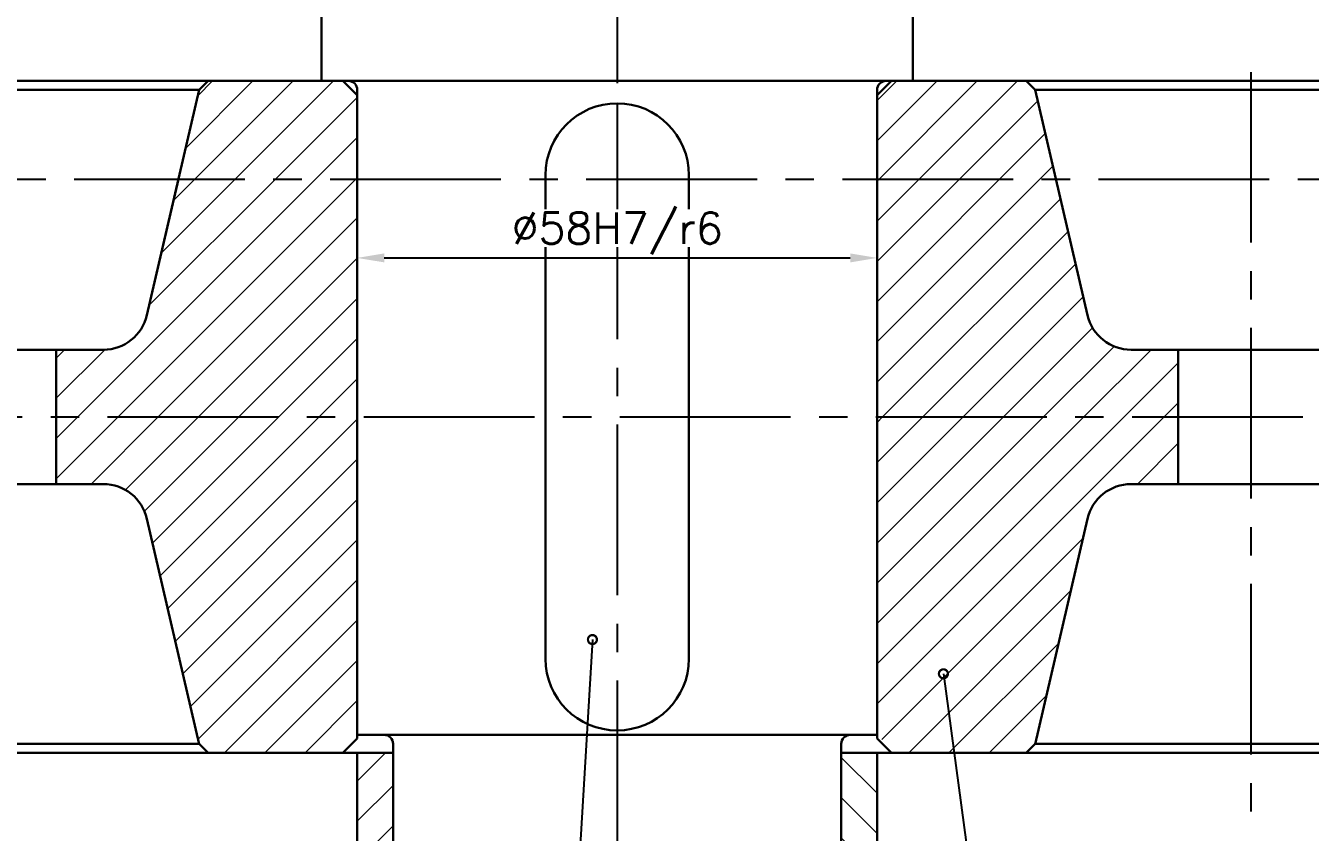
# Model space of a CAD drawing. Header units: millimetres. Extents: x -4 to 3231, y -4 to 1068.
# Drawn here: x 1116.1 to 1259.5, y 395.5 to 485.5 of the extents above; entities that cross this region are included whole.
import ezdxf
from ezdxf import colors
from ezdxf.entities.mleader import LeaderData, LeaderLine
from ezdxf.enums import TextEntityAlignment as Align
from ezdxf.math import Vec2, Vec3

# ---------------------------------------------------------------- set-up
doc = ezdxf.new("R2010")
doc.units = ezdxf.units.MM
doc.linetypes.add('CENTER2', pattern=[28.574999999999996, 19.05, -3.174999999999999, 3.174999999999999, -3.174999999999999])
doc.layers.add('中心线', color=1, linetype='CENTER2')
doc.layers.add('细实线', color=7, linetype='Continuous')
for name, color, linetype, lineweight in [('剖面线', 5, 'Continuous', 20), ('尺寸线层', 7, 'Continuous', 30), ('标注线', 3, 'Continuous', 20), ('粗实线', 7, 'Continuous', 30), ('粗实线层', 7, 'Continuous', 30)]:
    doc.layers.add(name, color=color, linetype=linetype, lineweight=lineweight)
doc.styles.get("Standard").update_dxf_attribs({"font": 'txt', "bigfont": 'gbcbig.shx'})
doc.styles.add('国标字母', font='simfang.ttf', dxfattribs={"width": 0.667, "height": 5})
doc.dimstyles.new('线性直径', dxfattribs={"dimtxt": 3.5, "dimasz": 3, "dimexe": 2, "dimexo": 0, "dimgap": 1, "dimtad": 1, "dimdec": 0, "dimdsep": 46, "dimtxsty": 'Standard', "dimcen": 2.5, "dimclrd": 256, "dimclre": 256, "dimclrt": 256, "dimadec": 0, "dimazin": 0, "dimtfac": 1, "dimtdec": 0, "dimtix": 1, "dimtmove": 0, "dimatfit": 3, "dimfxl": 1, "dimtfill": 1, "dimarcsym": 1})
pattern_1 = [(45, (-1764.0659008781, -3005.454332721272), (-2.245064030267288, 2.245064030267288), [])]
pattern_2 = [(135, (-1764.0659008781, -3005.454332721272), (-2.245064030267288, -2.245064030267288), [])]

# ---------------------------------------------------------------- blocks, each defined once
blk = doc.blocks.new('*D40')
at = {"layer": 'Defpoints', "color": 0, "transparency": 16777216}
for p in [(1153.140020300071, 459.5761009245107), (1211.14002030007, 459.5761009245107), (1211.14002030007, 459.5761009245107)]:
    blk.add_point(p, dxfattribs=at)
at = {"layer": '标注线', "lineweight": -2, "transparency": 16777216}
for p, q in [((1153.140020300071, 459.5761009245107), (1153.140020300071, 461.5761009245107)), ((1211.14002030007, 459.5761009245107), (1211.14002030007, 461.5761009245107)), ((1156.140020300071, 459.5761009245107), (1208.14002030007, 459.5761009245107))]:
    blk.add_line(p, q, dxfattribs=at)
at = {"layer": '标注线', "transparency": 16777216}
for points in [[(1156.140020300071, 460.0761009245107), (1156.140020300071, 459.0761009245107), (1153.140020300071, 459.5761009245107)], [(1208.14002030007, 460.0761009245107), (1208.14002030007, 459.0761009245107), (1211.14002030007, 459.5761009245107)]]:
    blk.add_solid(points, dxfattribs=at)
at = {"layer": '标注线', "transparency": 16777216, "insert": (1182.14002030007, 462.3261009245107), "char_height": 3.5, "attachment_point": 5, "bg_fill": 3, "box_fill_scale": 1.1, "bg_fill_color": 256, "bg_fill_true_color": 13158600, "bg_fill_transparency": 0}
blk.add_mtext('%%C58H7/r6', dxfattribs=at)
blk = doc.blocks.new('_TagCircle')
at = {"color": 0, "linetype": 'ByBlock', "lineweight": -2, "transparency": 16777216}
blk.add_circle((0, 0), 4, dxfattribs=at)
at = {"layer": '细实线', "color": 0, "transparency": 16777216, "style": '国标字母'}
blk.add_attdef('TAGNUMBER', text='', height=3, dxfattribs=at).set_placement((0, -1.5), align=Align.CENTER)
blk = doc.blocks.new('_DotSmall')
at = {"color": 0, "linetype": 'ByBlock', "const_width": 0.5}
blk.add_lwpolyline([(-0.0625, 0, 1), (0.0625, 0, 1)], format="xyb", close=True, dxfattribs=at)

msp = doc.modelspace()

# ---------------------------------------------------------------- hatches: boundary and pattern name
at = {"layer": '剖面线'}
h = msp.add_hatch(dxfattribs=at)
h.set_pattern_fill('ANSI31', color=0, angle=90)
h.set_pattern_definition(pattern_2)
edge = h.paths.add_edge_path()
edge.add_arc((973.1430287663316, 348.367277459799), 1, 180, 270, ccw=False)
edge.add_line((972.1430287663316, 348.367277459799), (972.1430287663334, 367.3672774597976))
edge.add_arc((971.1430287663334, 367.3672774597976), 1, 0, 90)
edge.add_line((971.1430287663334, 368.3672774597976), (969.625269874592, 368.3672774597981))
edge.add_line((969.625269874592, 368.3672774597981), (968.0112030874661, 348.7571258340968))
edge.add_arc((963.0280539181222, 349.1672774597981), 4.999999999999887, 270, 355.294721532098, ccw=False)
edge.add_line((963.0280539181222, 344.1672774597982), (962.2889789797546, 344.1672774597982))
edge.add_line((962.2889789797546, 344.1672774597982), (954.1426799968158, 344.1672774597982))
edge.add_line((954.1426799968158, 344.1672774597982), (954.1426799968158, 343.1672774597982))
edge.add_line((954.1426799968158, 343.1672774597982), (954.1914553180765, 342.6026221515093))
edge.add_line((954.1914553180765, 342.6026221515093), (962.1914553180765, 342.1026221515093))
edge.add_line((962.1914553180765, 342.1026221515093), (962.1914553180765, 335.1026221515093))
edge.add_line((962.1914553180765, 335.1026221515093), (954.1914553180769, 334.6026221515093))
edge.add_line((954.1914553180769, 334.6026221515093), (954.1426799968167, 333.0542774597993))
edge.add_line((954.1426799968167, 333.0542774597993), (968.7334765541568, 333.0542774597984))
edge.add_arc((968.7334765541567, 330.1672774597981), 2.887000000000285, -4.291678123991005e-11, 89.99999999999778, ccw=False)
edge.add_line((971.620476554157, 330.167277459796), (972.30309287209, 330.167277459796))
edge.add_line((972.30309287209, 330.167277459796), (973.1430287663366, 330.1672774597982))
edge.add_line((973.1430287663366, 330.1672774597982), (973.616838802116, 330.1672774597982))
edge.add_line((973.616838802116, 330.1672774597982), (981.1717722285321, 330.1672774597982))
edge.add_line((981.1717722285321, 330.1672774597982), (987.1430287663316, 330.1672774597982))
edge.add_arc((987.1430287663316, 331.1672774597982), 1, 270, 360)
edge.add_line((988.1430287663316, 331.1672774597982), (988.1430287663316, 337.1672774597982))
edge.add_line((988.1430287663316, 337.1672774597982), (988.1430287663316, 337.367277459799))
edge.add_line((988.1430287663316, 337.367277459799), (972.1430287663316, 337.367277459799))
edge.add_line((972.1430287663316, 337.367277459799), (972.1430287663316, 338.367277459799))
edge.add_line((972.1430287663316, 338.367277459799), (972.1430287663316, 339.367277459799))
edge.add_line((972.1430287663316, 339.367277459799), (973.1430287663316, 339.367277459799))
edge.add_line((973.1430287663316, 339.367277459799), (973.1430287663316, 347.367277459799))
edge = h.paths.add_edge_path()
edge.add_line((1042.140022528545, 339.1672774597982), (1021.99407231513, 339.1672774597982))
edge.add_arc((1021.99407231513, 344.167277459798), 4.999999999999773, 184.4855402773518, 270, ccw=False)
edge.add_line((1017.009386801682, 343.776239952625), (1015.553987728482, 362.3286973087224))
edge.add_line((1015.553987728482, 362.3286973087224), (1013.140022528542, 362.3286973087224))
edge.add_arc((1013.140022528542, 361.3286973087224), 1, 90, 180)
edge.add_line((1012.140022528542, 361.3286973087224), (1012.140022528544, 348.367277459799))
edge.add_arc((1011.140022528544, 348.367277459799), 1, -90.00000000005213, 0, ccw=False)
edge.add_line((1011.140022528543, 347.367277459799), (1011.140022528543, 339.367277459799))
edge.add_line((1011.140022528543, 339.367277459799), (1012.140022528544, 339.367277459799))
edge.add_line((1012.140022528544, 339.367277459799), (1012.140022528544, 337.367277459799))
edge.add_line((1012.140022528544, 337.367277459799), (996.1430287663316, 337.367277459799))
edge.add_line((996.1430287663316, 337.367277459799), (996.1430287663316, 331.1672774597982))
edge.add_arc((997.1430287663316, 331.1672774597982), 1, 180, 270)
edge.add_line((997.1430287663316, 330.1672774597982), (1011.140022528544, 330.1672774597982))
edge.add_line((1011.140022528544, 330.1672774597982), (1012.662574740717, 330.1672774597982))
edge.add_arc((1015.549574740718, 330.1672774597982), 2.887000000000171, 90, 180, ccw=False)
edge.add_line((1015.549574740718, 333.0542774597984), (1042.140022528545, 333.0542774597984))
edge.add_line((1042.140022528545, 333.0542774597984), (1042.140022528545, 339.1672774597982))
edge = h.paths.add_edge_path()
edge.add_line((1088.140022528544, 337.1672774597982), (1088.140022528544, 337.367277459799))
edge.add_line((1088.140022528544, 337.367277459799), (1072.140022528544, 337.367277459799))
edge.add_line((1072.140022528544, 337.367277459799), (1072.140022528544, 339.367277459799))
edge.add_line((1072.140022528544, 339.367277459799), (1073.140022528546, 339.367277459799))
edge.add_line((1073.140022528546, 339.367277459799), (1073.140022528545, 347.367277459799))
edge.add_arc((1073.140022528545, 348.367277459799), 1, 180, 270, ccw=False)
edge.add_line((1072.140022528545, 348.367277459799), (1072.140022528547, 361.3286973087224))
edge.add_arc((1071.140022528547, 361.3286973087224), 1, 0, 90)
edge.add_line((1071.140022528547, 362.3286973087224), (1069.647329872711, 362.3286973087211))
edge.add_line((1069.647329872711, 362.3286973087211), (1068.726057328608, 362.3286973087211))
edge.add_line((1068.726057328608, 362.3286973087211), (1067.270658255408, 343.776239952625))
edge.add_arc((1062.28597274196, 344.167277459798), 4.999999999999753, 270, 355.51445972264827, ccw=False)
edge.add_line((1062.28597274196, 339.1672774597982), (1042.140022528545, 339.1672774597982))
edge.add_line((1042.140022528545, 339.1672774597982), (1042.140022528545, 333.0542774597989))
edge.add_line((1042.140022528545, 333.0542774597989), (1068.730470316365, 333.0542774597984))
edge.add_arc((1068.730470316365, 330.1672774597983), 2.887000000000114, 1.8837909010471776e-10, 90, ccw=False)
edge.add_line((1071.617470316366, 330.1672774598078), (1073.513434644129, 330.1672774598082))
edge.add_line((1073.513434644129, 330.1672774598082), (1076.738765990745, 330.1672774597982))
edge.add_line((1076.738765990745, 330.1672774597982), (1087.140022528544, 330.1672774597982))
edge.add_arc((1087.140022528544, 331.1672774597982), 1, 270, 360)
edge.add_line((1088.140022528544, 331.1672774597982), (1088.140022528544, 337.1672774597982))
edge = h.paths.add_edge_path()
edge.add_line((1182.140022528544, 340.769499980931), (1181.363565393237, 340.769499980931))
edge.add_line((1181.363565393237, 340.769499980931), (1148.046108452862, 340.769499980931))
edge.add_arc((1148.046108452862, 345.769499980931), 5.000000000000057, 183.5240543289385, 270, ccw=False)
edge.add_line((1143.055563049763, 345.462162089334), (1142.140022528544, 360.3286873842667))
edge.add_line((1142.140022528544, 360.3286873842667), (1139.140022528544, 360.3286873842667))
edge.add_arc((1139.140022528544, 359.3286873842667), 1, 90, 180)
edge.add_line((1138.140022528544, 359.3286873842667), (1138.140022528544, 352.7672774597968))
edge.add_arc((1137.140022528544, 352.7672774597968), 1, -90, 0, ccw=False)
edge.add_line((1137.140022528544, 351.7672774597968), (1137.140022528543, 339.3672774597972))
edge.add_line((1137.140022528543, 339.3672774597972), (1139.640022528543, 339.3672774597972))
edge.add_line((1139.640022528543, 339.3672774597972), (1140.640022528544, 339.3672774597972))
edge.add_line((1140.640022528544, 339.3672774597972), (1140.640022528544, 337.3672774597972))
edge.add_line((1140.640022528544, 337.3672774597972), (1134.140022528544, 337.3672774597972))
edge.add_line((1134.140022528544, 337.3672774597972), (1129.640022528544, 337.3672774597972))
edge.add_line((1129.640022528544, 337.3672774597972), (1125.140022528544, 337.3672774597972))
edge.add_line((1125.140022528544, 337.3672774597972), (1117.140022528544, 337.3672774597972))
edge.add_line((1117.140022528544, 337.3672774597972), (1117.140022528544, 330.1672774597982))
edge.add_line((1117.140022528544, 330.1672774597982), (1117.140022528544, 328.7672774597986))
edge.add_arc((1118.140022528544, 328.7672774597986), 1, 180, 270)
edge.add_line((1118.140022528544, 327.7672774597986), (1139.139989957296, 327.7672774597968))
edge.add_arc((1142.829989957296, 327.7672774597968), 3.690000000000055, 90, 180, ccw=False)
edge.add_line((1142.829989957296, 331.4572774597968), (1182.140022528544, 331.4572774597964))
edge.add_line((1182.140022528544, 331.4572774597964), (1182.140022528544, 340.769499980931))
edge = h.paths.add_edge_path()
edge.add_line((1247.140022528544, 337.3672774597972), (1234.640022528544, 337.3672774597972))
edge.add_line((1234.640022528544, 337.3672774597972), (1230.140022528544, 337.3672774597972))
edge.add_line((1230.140022528544, 337.3672774597972), (1223.640022528544, 337.3672774597972))
edge.add_line((1223.640022528544, 337.3672774597972), (1223.640022528544, 339.3672774597972))
edge.add_line((1223.640022528544, 339.3672774597972), (1227.140022528545, 339.3672774597972))
edge.add_line((1227.140022528545, 339.3672774597972), (1227.140022528544, 351.7672774597968))
edge.add_arc((1227.140022528544, 352.7672774597968), 1, 180, 270, ccw=False)
edge.add_line((1226.140022528544, 352.7672774597968), (1226.140022528544, 359.3286873842667))
edge.add_arc((1225.140022528544, 359.3286873842667), 1, 0, 90)
edge.add_line((1225.140022528544, 360.3286873842667), (1222.140022528544, 360.3286873842667))
edge.add_line((1222.140022528544, 360.3286873842667), (1221.224482007326, 345.462162089334))
edge.add_arc((1216.233936604227, 345.769499980931), 5.000000000000008, 270, 356.4759456710615, ccw=False)
edge.add_line((1216.233936604227, 340.769499980931), (1182.140022528544, 340.769499980931))
edge.add_line((1182.140022528544, 340.769499980931), (1182.140022528544, 331.4572774597964))
edge.add_line((1182.140022528544, 331.4572774597964), (1221.450055099792, 331.4572774597968))
edge.add_arc((1221.450055099792, 327.7672774597968), 3.690000000000055, 0, 90, ccw=False)
edge.add_line((1225.140055099792, 327.7672774597968), (1246.140022528544, 327.7672774597968))
edge.add_arc((1246.140022528544, 328.7672774597968), 1, 270, 360)
edge.add_line((1247.140022528544, 328.7672774597968), (1247.140022528544, 337.3672774597972))
edge = h.paths.add_edge_path()
edge.add_line((1223.640022528545, 601.3672774597972), (1230.140022528545, 601.3672774597972))
edge.add_line((1230.140022528545, 601.3672774597972), (1234.640022528545, 601.3672774597972))
edge.add_line((1234.640022528545, 601.3672774597972), (1239.140022528545, 601.3672774597972))
edge.add_line((1239.140022528545, 601.3672774597972), (1247.140022528545, 601.3672774597972))
edge.add_line((1247.140022528545, 601.3672774597972), (1247.140022528545, 608.5672774597961))
edge.add_line((1247.140022528545, 608.5672774597961), (1247.140022528545, 609.9672774597957))
edge.add_arc((1246.140022528545, 609.9672774597957), 1, 0, 90)
edge.add_line((1246.140022528545, 610.9672774597957), (1225.08105509979, 610.9672774597957))
edge.add_arc((1221.39105509979, 610.9672774597971), 3.690000000000055, 270, 359.99999999997885, ccw=False)
edge.add_line((1221.39105509979, 607.277277459797), (1204.640022528544, 607.277277459797))
edge.add_line((1204.640022528544, 607.277277459797), (1204.640022528545, 605.0713164101904))
edge.add_line((1204.640022528545, 605.0713164101904), (1212.542230669684, 604.6082964019204))
edge.add_line((1212.542230669684, 604.6082964019204), (1212.640022528545, 597.6025664101903))
edge.add_line((1212.640022528545, 597.6025664101903), (1204.640022528544, 597.1338164101903))
edge.add_line((1204.640022528544, 597.1338164101903), (1204.640022528544, 595.0672774597961))
edge.add_line((1204.640022528544, 595.0672774597961), (1216.028378512828, 595.0672774597961))
edge.add_arc((1216.028378512828, 590.0672774597961), 5, 4.627525114374976, 90, ccw=False)
edge.add_line((1221.012079690636, 590.4706663172437), (1221.994871161108, 578.3286873842667))
edge.add_line((1221.994871161108, 578.3286873842667), (1225.140022528545, 578.3286873842667))
edge.add_arc((1225.140022528545, 579.3286873842667), 1, 270, 360)
edge.add_line((1226.140022528545, 579.3286873842667), (1226.140022528545, 585.9672774597975))
edge.add_arc((1227.140022528545, 585.9672774597975), 1, 90, 180, ccw=False)
edge.add_line((1227.140022528545, 586.9672774597975), (1227.140022528545, 599.3672774597976))
edge.add_line((1227.140022528545, 599.3672774597976), (1224.640022528545, 599.3672774597972))
edge.add_line((1224.640022528545, 599.3672774597972), (1223.640022528545, 599.3672774597972))
edge.add_line((1223.640022528545, 599.3672774597972), (1223.640022528545, 601.3672774597972))
edge = h.paths.add_edge_path()
edge.add_line((1159.140022528544, 597.1025664101903), (1151.640022528544, 597.6025664101903))
edge.add_line((1151.640022528544, 597.6025664101903), (1151.640022528544, 604.6025664101903))
edge.add_line((1151.640022528544, 604.6025664101903), (1159.140022528544, 605.1025664101903))
edge.add_line((1159.140022528544, 605.1025664101903), (1159.140022528544, 607.277277459797))
edge.add_line((1159.140022528544, 607.277277459797), (1142.8889899573, 607.277277459797))
edge.add_arc((1142.8889899573, 610.9672774597971), 3.690000000000055, 180.0000000000212, 270, ccw=False)
edge.add_line((1139.1989899573, 610.9672774597957), (1118.140022528544, 610.9672774597957))
edge.add_arc((1118.140022528544, 609.9672774597957), 1, 90, 180)
edge.add_line((1117.140022528544, 609.9672774597957), (1117.140022528544, 608.5672774597961))
edge.add_line((1117.140022528544, 608.5672774597961), (1117.140022528544, 601.3672774597972))
edge.add_line((1117.140022528544, 601.3672774597972), (1129.640022528544, 601.3672774597972))
edge.add_line((1129.640022528544, 601.3672774597972), (1134.140022528544, 601.3672774597972))
edge.add_line((1134.140022528544, 601.3672774597972), (1140.640022528544, 601.3672774597972))
edge.add_line((1140.640022528544, 601.3672774597972), (1140.640022528544, 599.3672774597972))
edge.add_line((1140.640022528544, 599.3672774597972), (1139.640022528544, 599.3672774597972))
edge.add_line((1139.640022528544, 599.3672774597972), (1137.140022528544, 599.3672774597976))
edge.add_line((1137.140022528544, 599.3672774597976), (1137.140022528544, 586.9672774597975))
edge.add_arc((1137.140022528544, 585.9672774597975), 1, 0, 90, ccw=False)
edge.add_line((1138.140022528544, 585.9672774597975), (1138.140022528544, 579.3286873842667))
edge.add_arc((1139.140022528544, 579.3286873842667), 1, 180, 270)
edge.add_line((1139.140022528544, 578.3286873842667), (1142.285173895982, 578.3286873842667))
edge.add_line((1142.285173895982, 578.3286873842667), (1143.267965366453, 590.4706663172437))
edge.add_arc((1148.251666544261, 590.0672774597961), 4.999999999999922, 90, 175.372474885625, ccw=False)
edge.add_line((1148.251666544261, 595.0672774597961), (1159.140022528544, 595.0672774597961))
edge.add_line((1159.140022528544, 595.0672774597961), (1159.140022528544, 597.1025664101903))
edge = h.paths.add_edge_path()
edge.add_line((1042.140022528545, 605.6772774597985), (1042.140022528545, 599.5672774597979))
edge.add_line((1042.140022528545, 599.5672774597979), (1062.28597274196, 599.5672774597979))
edge.add_arc((1062.28597274196, 594.5672774597977), 5.000000000000227, 4.4855402773512765, 90, ccw=False)
edge.add_line((1067.270658255409, 594.9583149669706), (1069.028426868594, 572.5514522455787))
edge.add_line((1069.028426868594, 572.5514522455787), (1071.143871422823, 572.5595944283245))
edge.add_arc((1071.140022528547, 573.5595870213037), 1.000000000000204, 270.220525942298, 360)
edge.add_line((1072.140022528547, 573.5595870213037), (1072.140022528545, 590.3672774597981))
edge.add_arc((1073.140022528545, 590.3672774597981), 1, 89.99999999994787, 180, ccw=False)
edge.add_line((1073.140022528546, 591.3672774597981), (1073.140022528545, 599.3672774597981))
edge.add_line((1073.140022528545, 599.3672774597981), (1072.140022528544, 599.3672774597981))
edge.add_line((1072.140022528544, 599.3672774597981), (1072.140022528544, 601.3672774597981))
edge.add_line((1072.140022528544, 601.3672774597981), (1088.140022528544, 601.4672774597975))
edge.add_line((1088.140022528544, 601.4672774597975), (1088.140022528544, 601.5672774597979))
edge.add_line((1088.140022528544, 601.5672774597979), (1088.140022528544, 607.5672774597979))
edge.add_arc((1087.140022528544, 607.5672774597979), 1, 0, 90)
edge.add_line((1087.140022528544, 608.5672774597979), (1075.117470316366, 608.5672774597979))
edge.add_arc((1072.227470316366, 608.5672774597979), 2.889999999999873, -90, 0, ccw=False)
edge.add_line((1072.227470316366, 605.677277459798), (1042.140022528545, 605.6772774597985))
edge = h.paths.add_edge_path()
edge.add_line((1042.140022528545, 605.6772774597985), (1012.052574740717, 605.677277459798))
edge.add_arc((1012.052574740717, 608.5672774597979), 2.889999999999873, 180, 270, ccw=False)
edge.add_line((1009.162574740717, 608.5672774597979), (1003.111279066343, 608.5672774597979))
edge.add_line((1003.111279066343, 608.5672774597979), (997.1400225285443, 608.5672774597979))
edge.add_arc((997.1400225285443, 607.567277459798), 0.9999999999998863, 90, 180.0555628141624)
edge.add_line((996.1400229987557, 607.5663077059012), (996.1430287663316, 601.3672774597981))
edge.add_line((996.1430287663316, 601.3672774597981), (1012.140022528544, 601.3672774597981))
edge.add_line((1012.140022528544, 601.3672774597981), (1012.140022528544, 599.3672774597981))
edge.add_line((1012.140022528544, 599.3672774597981), (1011.140022528544, 599.3672774597981))
edge.add_line((1011.140022528544, 599.3672774597981), (1011.140022528544, 591.3672774597981))
edge.add_arc((1011.140022528544, 590.3672774597981), 1, 0, 90, ccw=False)
edge.add_line((1012.140022528544, 590.3672774597981), (1012.140022528543, 573.3363494997616))
edge.add_arc((1013.140022528543, 573.3363494997614), 1, 179.999999999987, 270.220525942285)
edge.add_line((1013.143871422819, 572.3363569067824), (1015.253312395513, 572.3444759822064))
edge.add_line((1015.253312395513, 572.3444759822064), (1017.00877662395, 594.950457406434))
edge.add_arc((1021.99407231513, 594.5672774597978), 5.000000000000088, 89.99999999999869, 175.6047718212517, ccw=False)
edge.add_line((1021.99407231513, 599.5672774597979), (1022.533708969308, 599.5672774597979))
edge.add_line((1022.533708969308, 599.5672774597979), (1042.140022528545, 599.5672774597979))
edge.add_line((1042.140022528545, 599.5672774597979), (1042.140022528545, 605.6772774597985))
edge = h.paths.add_edge_path()
edge.add_line((972.1430287663316, 601.3672774597981), (988.1430287663316, 601.3672774597981))
edge.add_line((988.1430287663316, 601.3672774597981), (988.1430287663316, 601.5672774597979))
edge.add_line((988.1430287663316, 601.5672774597979), (988.1430287663316, 607.5672774597979))
edge.add_arc((987.1430287663316, 607.5672774597979), 1, 0, 90)
edge.add_line((987.1430287663316, 608.5672774597979), (975.1900928720847, 608.5672774597979))
edge.add_arc((972.3000928720849, 608.5672774597979), 2.889999999999873, -90, 0, ccw=False)
edge.add_line((972.3000928720849, 605.677277459798), (942.1430287663366, 605.6772774597989))
edge.add_line((942.1430287663366, 605.6772774597989), (942.1430287663366, 594.5672774597988))
edge.add_line((942.1430287663366, 594.5672774597988), (962.2889789797546, 594.5672774597979))
edge.add_line((962.2889789797546, 594.5672774597979), (963.0280539181222, 594.5672774597979))
edge.add_arc((963.028053918122, 589.5672774597979), 5, 4.705278467897983, 89.99999999999869, ccw=False)
edge.add_line((968.0112030874661, 589.9774290854989), (969.4606544429585, 572.3672774597985))
edge.add_line((969.4606544429585, 572.3672774597985), (971.1430287663325, 572.3672774597985))
edge.add_arc((971.1430287663325, 573.3672774597985), 1, 270, 360)
edge.add_line((972.1430287663325, 573.3672774597985), (972.1430287663316, 590.3672774597981))
edge.add_arc((973.1430287663316, 590.3672774597981), 1, 90, 180, ccw=False)
edge.add_line((973.1430287663316, 591.3672774597981), (973.1430287663316, 599.3672774597981))
edge.add_line((973.1430287663316, 599.3672774597981), (972.1430287663316, 599.3672774597981))
edge.add_line((972.1430287663316, 599.3672774597981), (972.1430287663316, 600.3672774597981))
edge.add_line((972.1430287663316, 600.3672774597981), (972.1430287663316, 601.3672774597981))
edge = h.paths.add_edge_path()
edge.add_line((942.1430287663366, 605.6772774597994), (911.9859646605846, 605.6772774597998))
edge.add_arc((911.9859646605846, 608.5672774597997), 2.889999999999873, 179.999999999982, 270, ccw=False)
edge.add_line((909.0959646605847, 608.5672774598006), (903.1142853041438, 608.5672774598015))
edge.add_line((903.1142853041438, 608.5672774598015), (897.1430287663306, 608.5672774598015))
edge.add_arc((897.1430287663306, 607.5672774598015), 1, 90, 180)
edge.add_line((896.1430287663306, 607.5672774598015), (896.1430287663443, 601.5672774598015))
edge.add_line((896.1430287663443, 601.5672774598015), (896.1430287663443, 601.3672774598008))
edge.add_line((896.1430287663443, 601.3672774598008), (912.1430287663443, 601.3672774598008))
edge.add_line((912.1430287663443, 601.3672774598008), (912.1430287663434, 600.3672774598008))
edge.add_line((912.1430287663434, 600.3672774598008), (912.1430287663434, 599.3672774598008))
edge.add_line((912.1430287663434, 599.3672774598008), (911.1430287663434, 599.3672774598008))
edge.add_line((911.1430287663434, 599.3672774598008), (911.1430287663425, 591.3672774598008))
edge.add_arc((911.1430287663425, 590.3672774598008), 1, 0, 90, ccw=False)
edge.add_line((912.1430287663425, 590.3672774598008), (912.1430287663411, 572.3672774597972))
edge.add_line((912.1430287663411, 572.3672774597972), (914.8254030897137, 572.3672774597972))
edge.add_line((914.8254030897137, 572.3672774597972), (916.2748544452079, 589.9774290855016))
edge.add_arc((921.2580036145517, 589.5672774597999), 4.999999999999802, 89.99999999999869, 175.294721532094, ccw=False)
edge.add_line((921.2580036145519, 594.5672774597997), (921.9970785529204, 594.5672774597997))
edge.add_line((921.9970785529204, 594.5672774597997), (942.1430287663366, 594.5672774597988))
edge.add_line((942.1430287663366, 594.5672774597988), (942.1430287663366, 605.6772774597994))
h = msp.add_hatch(dxfattribs=at)
h.set_pattern_fill('ANSI31', color=0, scale=0.5)
h.set_pattern_definition([(45, (0, 0), (-1.122532015133644, 1.122532015133644), [])])
h.paths.add_polyline_path([(1310.392150399456, 377.5894736735878, 0.4142135623730951), (1306.542150399456, 373.7394736735878), (1310.392150399456, 373.7394736735878)])
h.paths.add_polyline_path([(1310.392150399456, 377.5894736735878), (1310.392150399456, 373.7394736735878), (1314.242150399456, 373.7394736735878, 0.414213562373095)])
h.paths.add_polyline_path([(1310.392150399456, 373.7394736735878), (1306.542150399456, 373.7394736735878, 0.414213562373095), (1310.392150399456, 369.8894736735878)])
h.paths.add_polyline_path([(1314.242150399456, 373.7394736735878), (1310.392150399456, 373.7394736735878), (1310.392150399456, 369.8894736735878, 0.414213562373095)])
h.paths.add_polyline_path([(864.9943508206916, 567.2172774597981, 0.4142135623730964), (861.1443508206916, 563.3672774597981), (864.9943508206916, 563.3672774597981)])
h.paths.add_polyline_path([(864.9943508206916, 567.2172774597981), (864.9943508206916, 563.3672774597981), (868.8443508206916, 563.3672774597981, 0.4142135623730964)])
h.paths.add_polyline_path([(864.9943508206916, 563.3672774597981), (861.1443508206916, 563.3672774597981, 0.4142135623730964), (864.9943508206916, 559.517277459798)])
h.paths.add_polyline_path([(868.8443508206916, 563.3672774597981), (864.9943508206916, 563.3672774597981), (864.9943508206916, 559.517277459798, 0.4142135623730964)])
h = msp.add_hatch(dxfattribs=at)
h.set_pattern_fill('ANSI31', color=0, angle=90)
h.set_pattern_definition(pattern_2)
h.paths.add_polyline_path([(972.6426799968162, 545.3672774597985), (970.9106291892463, 546.3672774597985), (972.6426799968144, 547.3672774597985), (970.9106291892463, 548.3672774597985), (960.1426799968181, 548.3672774597985), (960.1426799968167, 556.3672774597985), (957.143377535856, 556.3672774597985), (957.1433775358555, 542.3672774597981), (958.1426799968158, 542.3672774597981), (970.9106291892472, 542.3672774597985), (972.6426799968162, 543.3672774597985), (970.9106291892472, 544.3672774597985)])
h.paths.add_polyline_path([(1060.140022528546, 542.3672774597985), (1070.907971720976, 542.3672774597985), (1072.640022528545, 543.3672774597985), (1070.907971720976, 544.3672774597985), (1072.640022528545, 545.3672774597985), (1070.907971720975, 546.3672774597985), (1072.640022528543, 547.3672774597985), (1070.841470290013, 548.4056720788662), (1060.140022528546, 548.3672774597985), (1060.140022528546, 556.3286442471158), (1057.140022528545, 556.3286442471158), (1057.140022528545, 532.4059894753418), (1060.140022528562, 532.4059894753418)])
h.paths.add_polyline_path([(1226.640022528545, 545.3672774597985), (1224.907971720975, 546.3672774597985), (1226.640022528543, 547.3672774597985), (1224.907971720975, 548.3672774597985), (1211.140022528545, 548.3672774597985), (1211.140022528545, 558.3286873842667), (1207.140022528545, 558.3286873842667), (1207.140022528545, 532.3286873842667), (1209.640022528544, 532.3286873842667), (1211.140022528547, 532.3286873842667), (1211.140022528546, 542.3672774597985), (1224.907971720976, 542.3672774597985), (1226.640022528545, 543.3672774597985), (1224.907971720976, 544.3672774597985)])
h.paths.add_polyline_path([(1226.640022528546, 393.3672774597981), (1224.907971720977, 394.3672774597981), (1211.140022528544, 394.3672774597981), (1211.140022528544, 404.3286873842676), (1207.140022528545, 404.3286873842676), (1207.140022528545, 380.3286873842667), (1211.140022528544, 380.3286873842667), (1211.140022528544, 388.3672774597981), (1224.907971720976, 388.3672774597981), (1226.640022528544, 389.3672774597981), (1224.907971720976, 390.3672774597981), (1226.640022528544, 391.3672774597981), (1224.907971720976, 392.3672774597981)])
h.paths.add_polyline_path([(1072.643851793661, 391.3668274481697), (1070.911080578468, 392.3672774597976), (1070.912550949356, 392.3672774597976), (1072.643881298829, 393.3668274479519), (1070.911845244032, 394.3668530000664), (1060.139887403118, 394.3670119142685), (1060.139997482251, 401.8286973087297), (1057.140022528542, 401.8286973087293), (1057.140022528542, 378.3286973087211), (1060.139646339607, 378.3286973087211), (1060.139794430675, 388.3670119149874), (1070.911756728533, 388.3668530007194), (1072.643822288495, 389.3668274483871), (1070.911786233699, 390.3668530005016)])
h.paths.add_polyline_path([(970.9141778721778, 392.3672774597976), (972.6462286797478, 393.3672774597976), (970.9141778721787, 394.3672774597976), (960.1462286797491, 394.3672774597972), (960.1462286797491, 396.3672774597985), (957.1426799968158, 396.3672774597985), (957.1426799968158, 384.3672774597981), (960.1391313138852, 384.3672774597981), (960.1462286797487, 388.3672774597972), (970.9141778721769, 388.3672774597972), (972.646228679746, 389.3672774597976), (970.9141778721778, 390.3672774597976), (972.646228679746, 391.3672774597976)])
h = msp.add_hatch(dxfattribs=at)
h.set_pattern_fill('ANSI31', color=0)
h.set_pattern_definition(pattern_1)
h.paths.add_polyline_path([(1136.507881899874, 479.3286873842662), (1135.507881899874, 478.3286873842663), (1133.195411738837, 468.3672774597994), (1153.140020300071, 468.3672774597996), (1153.140020300071, 477.3286873842662), (1151.140020300071, 479.3286873842662)])
h.paths.add_polyline_path([(1119.540229799357, 441.8286873842671), (1119.540229799357, 434.3286873842699), (1124.803495345658, 434.3286873842699, -0.3488763278423573), (1129.673981346875, 430.4593359202665), (1135.507881899875, 405.3286873842645), (1136.507881899872, 404.3286873842671), (1151.140020300071, 404.3286873842671), (1153.140020300071, 406.3286873842671), (1153.140020300071, 441.8286873842669)])
h = msp.add_hatch(dxfattribs=at)
h.set_pattern_fill('ANSI31', color=0)
h.set_pattern_definition(pattern_1)
h.paths.add_polyline_path([(1231.084623842548, 468.3672774598003), (1228.772162732739, 478.3286675902565), (1227.77214378769, 479.3286873842662), (1213.14002030007, 479.3286873842662), (1211.14002030007, 477.3286873842662), (1211.14002030007, 468.3672774598001)])
h.paths.add_polyline_path([(1211.14002030007, 441.8286873842665), (1244.73979934006, 441.8286873842662), (1244.739802523584, 449.3286608124454), (1239.476536977285, 449.3286630465504, -0.3488763278423891), (1234.606052618497, 453.1980165779354), (1231.084623842548, 468.3672774598003), (1211.14002030007, 468.3672774598001)])
h = msp.add_hatch(dxfattribs=at)
h.set_pattern_fill('ANSI31', color=0)
h.set_pattern_definition(pattern_1)
h.paths.add_polyline_path([(1129.673981346875, 453.1980388482669, -0.3488763278423998), (1124.803495345657, 449.3286873842635), (1119.540229799357, 449.3286873842644), (1119.540229799357, 441.8286873842669), (1153.140020300071, 441.8286873842666), (1153.140020300071, 468.3672774597986), (1133.195411738837, 468.3672774597985)])
h = msp.add_hatch(dxfattribs=at)
h.set_pattern_fill('ANSI31', color=0)
h.set_pattern_definition(pattern_1)
h.paths.add_polyline_path([(1234.606042966568, 430.459313649937, -0.3488763278423572), (1239.476530610213, 434.3286630465582), (1244.739796156513, 434.3286608124525), (1244.73979934006, 441.8286873842662), (1211.14002030007, 441.8286873842665), (1211.140020300069, 406.3286873842671), (1213.140020300069, 404.3286873842671), (1227.772150691407, 404.328687384267), (1228.772131746327, 405.3286675902616)])
h = msp.add_hatch(dxfattribs=at)
h.set_pattern_fill('ANSI31', color=0)
h.set_pattern_definition(pattern_1)
h.paths.add_polyline_path([(1157.140022528545, 404.3286873842671), (1153.140022528545, 404.3286873842671), (1153.140022528545, 394.3672774597981), (1139.372073336111, 394.3672774597981), (1137.640022528542, 393.3672774597981), (1139.372073336112, 392.3672774597981), (1137.640022528544, 391.3672774597981), (1139.372073336112, 390.3672774597981), (1137.640022528544, 389.3672774597981), (1139.372073336112, 388.3672774597981), (1153.140022528545, 388.3672774597981), (1153.140022528545, 380.3286873842667), (1157.140022528545, 380.3286873842667)])

# ---------------------------------------------------------------- linework, layer by layer
at = {"lineweight": 30}
for p, q in [((1151.540020300071, 479.3286873842663), (1153.140020300071, 477.7286873842663)), ((1211.14002030007, 477.7286873842662), (1212.74002030007, 479.3286873842662)), ((1153.140020300071, 405.9286873842672), (1151.540020300071, 404.3286873842671)), ((1212.740020300069, 404.3286873842671), (1211.140020300069, 405.9286873842671))]:
    msp.add_line(p, q, dxfattribs=at)
at = {"layer": '中心线', "color": 0, "lineweight": -3}
for p, q in [((1182.140022528545, 669.566782760442), (1182.140022528544, 318.028816826607)), ((1252.840022528545, 480.3285209124856), (1252.840022528575, 396.5443219555641)), ((982.4108140147559, 441.8286873842681), (1297.140022528543, 441.8286873842653))]:
    msp.add_line(p, q, dxfattribs=at)
at = {"layer": '中心线', "color": 0}
msp.add_line((807.2192442595406, 468.3672774597967), (1354.09207268526, 468.3672774597997), dxfattribs=at)
at = {"layer": '剖面线', "color": 0}
msp.add_line((1119.540229799357, 449.3286873842644), (1124.803495345657, 449.3286873842635), dxfattribs=at)
at = {"layer": '尺寸线层', "color": 0, "lineweight": 30}
for p, q in [((1174.14002030007, 468.8286873842667), (1174.14002030007, 414.8286873842667)), ((1190.14002030007, 468.8286873842667), (1190.14002030007, 414.8286873842667))]:
    msp.add_line(p, q, dxfattribs=at)
at = {"layer": '标注线', "color": 0, "lineweight": -3}
for p, q in [((1182.14002030007, 476.8286873842667), (1182.14002030007, 470.8286873842667)), ((1182.14002030007, 470.8286873842667), (1182.14002030007, 463.8286873842667))]:
    msp.add_line(p, q, dxfattribs=at)
at = {"layer": '粗实线', "color": 0}
for p, q in [((1149.140018071596, 489.8286873842667), (1149.140018071596, 479.3286873842667)), ((1215.14002030007, 489.8286873842667), (1215.14002030007, 479.3286873842667)), ((1135.507881899874, 478.3286873842662), (1136.507881899874, 479.3286873842662)), ((1152.140020300071, 479.3286873842662), (1212.14002030007, 479.3286873842662)), ((1228.77216273274, 478.3286675902564), (1227.772163157212, 479.328668014728)), ((1135.507881899874, 478.3286873842662), (1087.372163157214, 478.3286873842662)), ((1228.77216273274, 478.3286675902564), (1276.907881475395, 478.3286471580204)), ((1211.140020300069, 406.3286873842671), (1153.140020300071, 406.3286873842671)), ((1135.507881899875, 405.3286873842644), (1087.372163157214, 405.3286873842644)), ((1135.507881899875, 405.3286873842644), (1136.507881899872, 404.3286873842671)), ((1153.140022528545, 394.3672774597981), (1153.140022528545, 404.3286873842671)), ((1157.140022528545, 405.3286873842667), (1157.140022528545, 360.3286873842667)), ((1207.140022528545, 360.3286873842667), (1207.140022528545, 405.3286873842671)), ((1211.140022528544, 394.3672774597981), (1211.140022528544, 404.3286873842671)), ((1228.772131746327, 405.3286675902614), (1227.772131321859, 404.3286680147357)), ((1228.772131746327, 405.3286675902614), (1276.907850488983, 405.3286471580254))]:
    msp.add_line(p, q, dxfattribs=at)
msp.add_lwpolyline([(1133.195411738837, 468.3672774597985), (1129.673981346875, 453.1980388482671, -0.3488763278424017), (1124.803495345657, 449.3286873842635)], format="xyb", dxfattribs=at)
at = {"layer": '粗实线', "color": 0, "lineweight": 30}
for centre, start, end in [((1152.140020300071, 478.3286873842662), 0, 90), ((1212.14002030007, 478.3286873842662), 90, 180)]:
    msp.add_arc(centre, 1, start, end, dxfattribs=at)
at = {"layer": '粗实线', "color": 0}
for centre, radius, start, end in [((1182.14002030007, 468.8286873842667), 8, 0, 180), ((1182.14002030007, 414.8286873842667), 8, 180, 0), ((1156.140022528545, 405.3286873842667), 1, 0, 90), ((1208.140022528545, 405.3286873842671), 1, 90, 180)]:
    msp.add_arc(centre, radius, start, end, dxfattribs=at)
at = {"layer": '粗实线层', "color": 0, "lineweight": 30}
for p, q in [((1079.140018071596, 479.3286873842662), (1152.140020300071, 479.3286873842662)), ((1285.140020300069, 479.3286873842662), (1212.14002030007, 479.3286873842662)), ((1079.140018071599, 404.3286873842671), (1157.140022528545, 404.3286873842671)), ((1285.140020300068, 404.3286873842667), (1207.140022528545, 404.3286873842667))]:
    msp.add_line(p, q, dxfattribs=at)
at = {"layer": '细实线', "color": 0, "lineweight": 30}
for p, q in [((1135.513895049818, 478.354590184023), (1129.673981346875, 453.1980388482666)), ((1153.140020300071, 441.8286873842667), (1153.140020300071, 478.3286873842662)), ((1211.14002030007, 441.8286873842667), (1211.14002030007, 478.3286873842662)), ((1228.766149593791, 478.3545703925656), (1234.606052618497, 453.1980165779351)), ((1124.803495345658, 449.3286873842635), (1111.440022528544, 449.3286873842653)), ((1119.540229799357, 441.8286873842653), (1119.540229799357, 449.3286873842653)), ((1239.476536977284, 449.3286630465504), (1252.840009794397, 449.3286573741402)), ((1244.739799340049, 441.8286608124472), (1244.739802523584, 449.3286608124467)), ((1266.203508079813, 449.3286630465504), (1252.840035262701, 449.3286573741402)), ((1119.540229799357, 441.8286873842681), (1119.540229799357, 434.3286873842681)), ((1153.140020300071, 441.8286873842667), (1153.140020300071, 405.9286873842672)), ((1211.14002030007, 441.8286873842667), (1211.140020300069, 405.9286873842671)), ((1244.739799340049, 441.8286608124499), (1244.739796156513, 434.3286608124508)), ((1124.803495345658, 434.3286873842699), (1111.440022528544, 434.3286873842699)), ((1239.476530610214, 434.3286630465582), (1252.840003427326, 434.3286573741461)), ((1266.203476244438, 434.3286517017341), (1252.840003427326, 434.3286573741461)), ((1135.513895049818, 405.3027845845072), (1129.673981346875, 430.4593359202668))]:
    msp.add_line(p, q, dxfattribs=at)
msp.add_lwpolyline([(1239.476530610212, 434.3286630465582, 0.3488763278423161), (1234.606042966568, 430.4593136499366), (1228.766118585389, 405.3027647930567)], format="xyb", dxfattribs=at)
for centre, start, end in [((1239.476539099641, 454.32866304655), 193.0692935758279, 269.9999756795928), ((1124.803495345658, 429.3286873842699), 13.06931789627005, 90)]:
    msp.add_arc(centre, 5, start, end, dxfattribs=at)

# ---------------------------------------------------------------- leaders
at = {"layer": '细实线'}
ml = msp.add_multileader_block('Standard', dxfattribs=at)
ml.set_content('_TagCircle', color=256)
ml.set_attribute('TAGNUMBER', '20', width=0)
ml.set_leader_properties()
ml.set_arrow_properties(name='DOTSMALL')
ml.build(insert=Vec2(0, 0))
ml.multileader.update_dxf_attribs({"text_right_attachment_type": 6, "dogleg_length": 0, "arrow_head_size": 2})
ctx = ml.context
ctx.base_point, ctx.arrow_head_size, ctx.plane_origin = Vec3(1164.016723073596, 294.6978854634153), 2, Vec3(1179.374565790393, 416.9746370267017)
ctx.right_attachment = 6
notes = []
notes.append((ctx, [(0, (1, 1, 0), (1172.016723073596, 294.6978854634153), (-1, 0), 0, [(0, [(1179.374565790393, 416.9746370267017)], 0, [])])]))
ctx.block.insert = Vec3(1168.016723073596, 294.6978854634153)
ml = msp.add_multileader_block('Standard', dxfattribs=at)
ml.set_content('_TagCircle', color=256)
ml.set_attribute('TAGNUMBER', '18', width=0)
ml.set_leader_properties()
ml.set_arrow_properties(name='DOTSMALL')
ml.build(insert=Vec2(0, 0))
ml.multileader.update_dxf_attribs({"text_right_attachment_type": 6, "dogleg_length": 0, "arrow_head_size": 2})
ctx = ml.context
ctx.base_point, ctx.arrow_head_size, ctx.plane_origin = Vec3(1234.541604738361, 294.6978854634153), 2, Vec3(1218.536167139577, 413.1506479562645)
ctx.right_attachment = 6
notes.append((ctx, [(0, (1, 1, 0), (1234.541604738361, 294.6978854634153), (1, 0), 0, [(0, [(1218.536167139577, 413.1506479562645)], 0, [])])]))
ctx.block.insert = Vec3(1238.541604738361, 294.6978854634153)
for ctx, leaders in notes:
    for number, flags, end, landing, length, lines in leaders:
        leader = LeaderData()
        leader.index, (leader.has_last_leader_line, leader.has_dogleg_vector, leader.attachment_direction) = number, flags
        leader.last_leader_point, leader.dogleg_vector, leader.dogleg_length = Vec3(end), Vec3(landing), length
        for number, points, colour, breaks in lines:
            line = LeaderLine()
            line.index, line.vertices, line.color, line.breaks = number, Vec3.list(points), colors.encode_raw_color(colour), breaks
            leader.lines.append(line)
        ctx.leaders.append(leader)

# ---------------------------------------------------------------- next in the draw order: dimensions: what is measured, and where the dimension line sits
at = {"layer": '标注线'}
dim = msp.add_linear_dim(base=(1211.14002030007, 459.5761009245107), p1=(1153.140020300071, 459.5761009245107), p2=(1211.14002030007, 459.5761009245107), text='<>H7/r6', dimstyle='线性直径', override={"dimpost": '%%C<>'}, dxfattribs=at)
dim.commit()
dim.dimension.update_dxf_attribs({"geometry": '*D40', "text_midpoint": (1182.14002030007, 462.3261009245107)})

doc.saveas('drawing.dxf')
